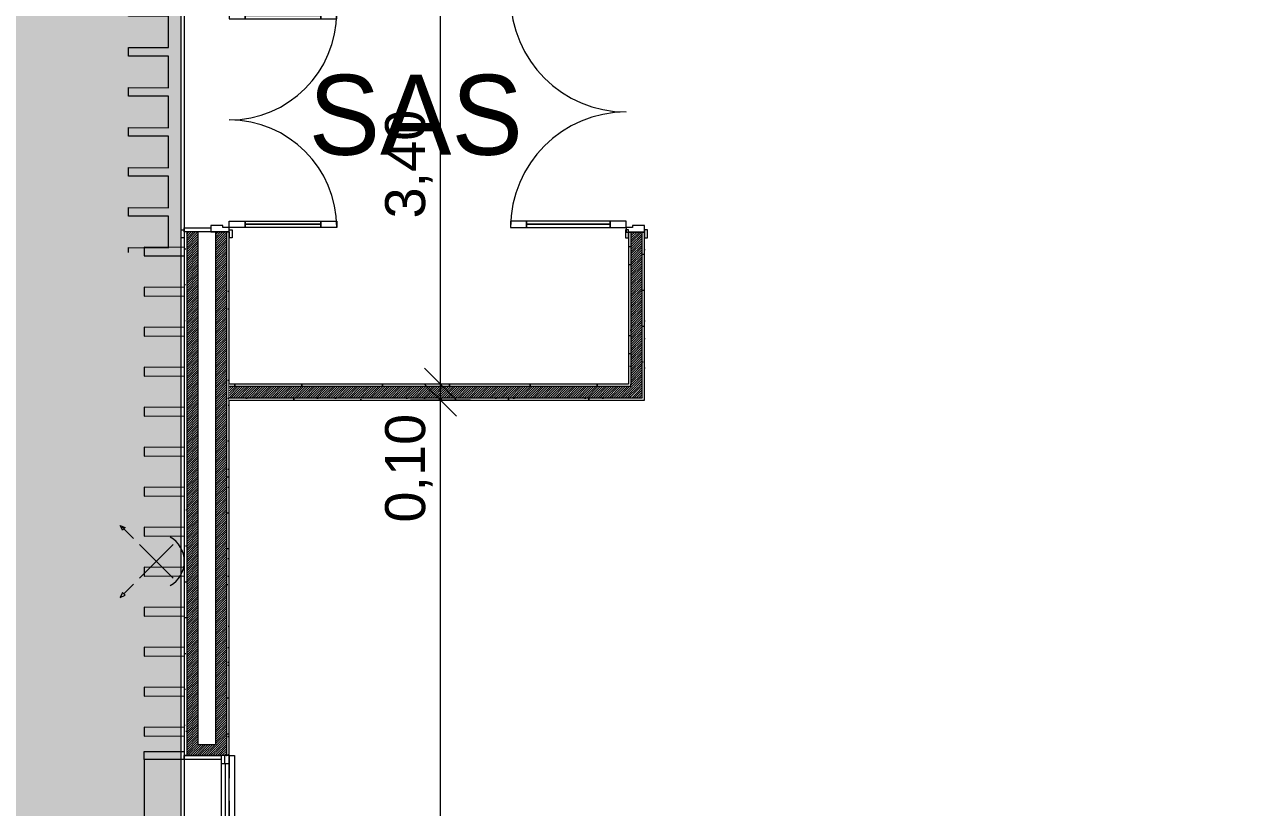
# Model space of a CAD drawing. Header units: millimetres. Extents: x -284281 to 1648660, y -821378 to -151356.
# Drawn here: x 436925 to 444506, y -234850 to -229954 of the extents above; entities that cross this region are included whole.
import ezdxf

# ---------------------------------------------------------------- set-up
doc = ezdxf.new("R2010")
doc.units = ezdxf.units.MM
doc.header["$MEASUREMENT"] = 0
doc.set_wipeout_variables(frame=1)
doc.linetypes.add('Traits', pattern=[282.222223, 141.111112, -141.111112])
doc.linetypes.add('Wipeout_Contour', pattern=[1000, 0, -1000])
for name, color, linetype in [('Cotations - 1_100', 7, 'Continuous'), ('Fenêtres ARCHICAD', 7, 'Continuous'), ('Hachure', 7, 'Continuous'), ('Nouveau_0', 7, 'Continuous'), ('Portes ARCHICAD', 7, 'Continuous'), ('Sols_ Dalles', 7, 'Continuous'), ('Structure - Murs extérieurs', 7, 'Continuous')]:
    doc.layers.add(name, color=color, linetype=linetype)
doc.styles.add('STYLE_GENERE_1', font='AGENCYR.TTF')
doc.styles.add('STYLE_GENERE_2', font='arial.ttf')
doc.dimstyles.new('STYLE_GENERE__2', dxfattribs={"dimtxt": 250, "dimasz": 190, "dimexe": 0.18, "dimexo": 0.0625, "dimgap": 0, "dimtad": 1, "dimlfac": 0.001, "dimzin": 0, "dimdsep": 46, "dimtxsty": 'STYLE_GENERE_2', "dimblk": 'ARROWHEAD_6', "dimblk1": 'ARROWHEAD_6', "dimblk2": 'ARROWHEAD_6', "dimcen": 0.09, "dimse1": 1, "dimse2": 1, "dimclrd": 7, "dimclre": 7, "dimclrt": 7, "dimazin": 0, "dimtfac": 1, "dimtdec": 4, "dimtmove": 0, "dimatfit": 3, "dimfxl": 1, "dimtolj": 1, "dimtzin": 0, "dimarcsym": 0})
pattern_1 = [(45, (0, 175), (-55.684659, 55.684659), [0, -52.5, 0, -78.75]), (110, (175, 175), (74.000794, 26.934086), [0, -38.5, 0, -66.5])]
pattern_2 = [(45, (0, 0), (-7.07106781, 7.07106781), [])]
pattern_3 = [(0, (0, 0), (0, 300), [])]

# ---------------------------------------------------------------- blocks, each defined once
blk = doc.blocks.new('Dalle_30_2', base_point=(380203, -171995.6))
at = {"layer": 'Sols_ Dalles', "linetype": 'Continuous', "lineweight": 0, "true_color": 0x2e271c}
blk.add_hatch(color=250, dxfattribs=at).paths.add_polyline_path([(380203, -171995.6), (380203, -230015.6), (380203, -260810.6), (415474.6, -260810.6), (415474.6, -260795.6), (415474.6, -258650), (415474.6, -258010.6), (415474.6, -222495.6), (405655.1, -222495.6), (405655.1, -218295.6), (415454.1, -218295.6), (415454.1, -204495.6), (412055.1, -204495.6), (412055.1, -201780.6), (412055.1, -189810.6), (436505.1, -189810.6), (436505.1, -253395.6), (436505.1, -253415.6), (437905.1, -253415.6), (437905.1, -253395.6), (437905.1, -188410.6), (410655.1, -188410.6), (410655.1, -200380.6), (410655.1, -205895.6), (414054.1, -205895.6), (414054.1, -216895.6), (404255.1, -216895.6), (404255.1, -223895.6), (414054.1, -223895.6), (414054.1, -258650), (414054.1, -259410.6), (382689.7, -259410.6), (381560.2, -259410.6), (381560.2, -231415.6), (381560.2, -173395.6), (462925.6, -173395.6), (462925.6, -253415.6), (464325.6, -253415.6), (464325.6, -171995.6)])
at = {"layer": 'Sols_ Dalles', "color": 250, "linetype": 'Continuous', "lineweight": 5, "true_color": 0x1f1f1f, "flags": 128}
blk.add_lwpolyline([(437905.1, -253395.6), (437905.1, -188410.6), (410655.1, -188410.6), (410655.1, -200380.6), (410655.1, -205895.6), (414054.1, -205895.6), (414054.1, -216895.6), (404255.1, -216895.6), (404255.1, -223895.6), (414054.1, -223895.6), (414054.1, -258650)], dxfattribs=at)
blk = doc.blocks.new('Fenêtre 25_2')
at = {"layer": 'Fenêtres ARCHICAD', "color": 7, "linetype": 'Continuous', "lineweight": 5}
for p, q in [((-775, 480), (-825, 480)), ((-825, 480), (-825, 230)), ((-775, 480), (775, 480)), ((-775, 230), (-775, 480)), ((825, 480), (775, 480)), ((775, 480), (775, 230)), ((825, 230), (825, 480)), ((-825, 230), (-775, 230)), ((-825, 230), (-800, 230)), ((-825, 230), (-800, 230)), ((-775, 230), (-800, 230)), ((-800, 230), (-800, 0)), ((-800, 215), (-800, 230)), ((-800, 215), (-800, 230)), ((-775, 0), (-775, 230)), ((800, 230), (775, 230)), ((775, 230), (775, 0)), ((775, 230), (825, 230)), ((800, 0), (800, 230)), ((800, 215), (800, 230)), ((800, 215), (800, 230)), ((800, 230), (825, 230)), ((800, 230), (825, 230)), ((-800, 145), (-800, 215)), ((-800, 145), (-800, 215)), ((-800, 145), (-800, 215)), ((-800, 145), (-800, 215)), ((800, 145), (800, 215)), ((800, 145), (800, 215)), ((800, 145), (800, 215)), ((800, 145), (800, 215)), ((-800, 35), (-800, 145)), ((-800, 35), (-800, 145)), ((-800, 35), (-800, 145)), ((-800, 35), (-800, 145)), ((800, 35), (800, 145)), ((800, 35), (800, 145)), ((800, 35), (800, 145)), ((800, 35), (800, 145)), ((-800, 0), (-800, 35)), ((-800, 0), (-800, 35)), ((-800, 0), (-775, 0)), ((-800, -35), (-800, 0)), ((-800, -35), (-800, 0)), ((775, 0), (800, 0)), ((800, 0), (800, 35)), ((800, 0), (800, 35)), ((800, -35), (800, 0)), ((800, -35), (800, 0)), ((-800, -20), (800, -20)), ((-800, -50), (-800, -35)), ((-800, -50), (-800, -35)), ((-800, -50), (-800, -83.3)), ((800, -50), (800, -35)), ((800, -50), (800, -35)), ((800, -83.3), (800, -50)), ((-800, -83.3), (800, -83.3))]:
    blk.add_line(p, q, dxfattribs=at)
at = {"layer": 'Fenêtres ARCHICAD', "color": 7, "linetype": 'Traits', "lineweight": 5}
blk.add_line((-800, -50), (800, -50), dxfattribs=at)
at = {"color": 254, "linetype": 'Wipeout_Contour', "lineweight": 0, "ltscale": 3003.33026}
blk.add_wipeout([(-750, 0), (-750, -50), (750, -50), (750, 0)], dxfattribs=at).dxf.layer = 'Fenêtres ARCHICAD'
at = {"layer": 'Fenêtres ARCHICAD', "color": 7, "linetype": 'Continuous', "lineweight": 5}
for p, q in [((-800, 0), (-750, 0)), ((-750, 0), (-750, -50)), ((-750, 0), (750, 0)), ((750, -50), (750, 0)), ((750, 0), (800, 0)), ((-750, -50), (-800, -50)), ((-750, -25), (750, -25)), ((750, -50), (-750, -50)), ((800, -50), (750, -50))]:
    blk.add_line(p, q, dxfattribs=at)
blk = doc.blocks.new('Porte double 25')
at = {"layer": 'Portes ARCHICAD', "color": 7, "linetype": 'Continuous', "lineweight": 5}
for p, q in [((-672, 672), (-672, 572)), ((-632, 672), (-672, 672)), ((-632, 572), (-632, 672)), ((632, 572), (632, 672)), ((632, 672), (672, 672)), ((672, 672), (672, 572)), ((-672, 572), (-632, 572)), ((-652, 572), (-652, 100)), ((672, 572), (632, 572)), ((652, 572), (652, 100)), ((-632, 100), (-672, 100)), ((-672, 100), (-672, 0)), ((-632, 0), (-632, 100)), ((632, 0), (632, 100)), ((632, 100), (672, 100)), ((672, 100), (672, 0)), ((-737, 0), (-737, 19)), ((-737, 19), (-687, 19)), ((-687, 0), (-737, 0)), ((-700, 0), (-737, 0)), ((-700, 0), (-737, 0)), ((-672, 0), (-700, 0)), ((-700, 0), (-700, -115)), ((-700, 0), (-700, -15)), ((-700, 0), (-700, -15)), ((-687, 19), (-687, 0)), ((-672, -40), (-672, 0)), ((-672, 0), (-632, 0)), ((672, 0), (632, 0)), ((700, 0), (672, 0)), ((672, 0), (672, -40)), ((687, 19), (737, 19)), ((687, 0), (687, 19)), ((737, 0), (687, 0)), ((700, -115), (700, 0)), ((700, 0), (700, -15)), ((700, 0), (700, -15)), ((700, 0), (737, 0)), ((700, 0), (737, 0)), ((737, 19), (737, 0)), ((-700, -15), (-700, -85)), ((-700, -15), (-700, -85)), ((-660, -40), (-672, -40)), ((-660, -115), (-660, -40)), ((672, -40), (660, -40)), ((660, -40), (660, -115)), ((700, -15), (700, -85)), ((700, -15), (700, -85)), ((-700, -85), (-700, -115)), ((-700, -85), (-700, -115)), ((-700, -280), (-700, -115)), ((-700, -115), (-675, -115)), ((-700, -115), (-660, -115)), ((-700, -115), (-700, -195)), ((-700, -115), (-700, -195)), ((-675, -115), (-675, -280)), ((660, -115), (700, -115)), ((675, -280), (675, -115)), ((675, -115), (700, -115)), ((700, -85), (700, -115)), ((700, -85), (700, -115)), ((700, -115), (700, -280)), ((700, -115), (700, -195)), ((700, -115), (700, -195)), ((-700, -195), (-700, -265)), ((-700, -195), (-700, -265)), ((700, -195), (700, -265)), ((700, -195), (700, -265)), ((-737, -299), (-737, -280)), ((-737, -280), (-687, -280)), ((-700, -280), (-737, -280)), ((-700, -280), (-737, -280)), ((-687, -299), (-737, -299)), ((-700, -265), (-700, -280)), ((-700, -265), (-700, -280)), ((-675, -280), (-700, -280)), ((-687, -280), (-687, -299)), ((700, -280), (675, -280)), ((687, -280), (737, -280)), ((687, -299), (687, -280)), ((737, -299), (687, -299)), ((700, -265), (700, -280)), ((700, -265), (700, -280)), ((700, -280), (737, -280)), ((700, -280), (737, -280)), ((737, -280), (737, -299))]:
    blk.add_line(p, q, dxfattribs=at)
at = {"layer": 'Portes ARCHICAD', "color": 7, "linetype": 'Continuous', "lineweight": 5, "flags": 128}
for points in [[(-672, 572), (-672, 100), (-652, 100), (-652, 572)], [(-652, 572), (-652, 100), (-632, 100), (-632, 572)], [(652, 572), (652, 100), (632, 100), (632, 572)], [(672, 572), (672, 100), (652, 100), (652, 572)]]:
    blk.add_lwpolyline(points, close=True, dxfattribs=at)
at = {"layer": 'Portes ARCHICAD', "color": 7, "linetype": 'Continuous', "lineweight": 5}
for centre, start, end in [((-672, 0), 0, 90), ((672, 0), 90, 180)]:
    blk.add_arc(centre, 672, start, end, dxfattribs=at)
blk = doc.blocks.new('Mur_178_2', base_point=(437925.1, -253395.6))
at = {"color": 254, "linetype": 'Wipeout_Contour', "lineweight": 0, "ltscale": 1984032.80696492}
blk.add_wipeout([(437925.1, -234524.9), (437940.1, -234524.9), (437940.1, -231252.4), (437925.1, -231252.4)], dxfattribs=at)
at = {"color": 254, "linetype": 'Wipeout_Contour', "lineweight": 0, "ltscale": 1984968.760278786}
blk.add_wipeout([(438190.1, -231252.4), (438190.1, -234524.9), (438205.1, -234524.9), (438205.1, -231252.4)], dxfattribs=at)
at = {"linetype": 'Continuous', "lineweight": 5, "true_color": 0x5f5f5f}
h = blk.add_hatch(dxfattribs=at)
h.set_pattern_fill('ENDUIT_0002', color=251, style=0, pattern_type=2)
h.set_pattern_definition(pattern_1)
h.paths.add_polyline_path([(437925.1, -234524.9), (437940.1, -234524.9), (437940.1, -231252.4), (437925.1, -231252.4)])
h = blk.add_hatch(dxfattribs=at)
h.set_pattern_fill('ENDUIT_0002', color=251, style=0, pattern_type=2)
h.set_pattern_definition(pattern_1)
h.paths.add_polyline_path([(438190.1, -231252.4), (438190.1, -234524.9), (438205.1, -234524.9), (438205.1, -231252.4)])
at = {"color": 254, "linetype": 'Wipeout_Contour', "lineweight": 0, "ltscale": 1984149.857285752}
blk.add_wipeout([(437940.1, -231252.4), (437940.1, -234524.9), (438010.1, -234454.9), (438010.1, -231252.4)], dxfattribs=at)
at = {"linetype": 'Continuous', "lineweight": 5, "true_color": 0x5f5f5f}
h = blk.add_hatch(dxfattribs=at)
h.set_pattern_fill('BRIQUES_TERRE_CUITE__INT_94', color=251, style=0, pattern_type=2)
h.set_pattern_definition(pattern_2)
h.paths.add_polyline_path([(437940.1, -231252.4), (437940.1, -234524.9), (438010.1, -234454.9), (438010.1, -231252.4)])
at = {"color": 7, "linetype": 'Continuous', "lineweight": 5}
for p, q in [((437925.1, -231252.4), (437925.1, -231289.4)), ((437940.1, -231252.4), (437925.1, -231252.4))]:
    blk.add_line(p, q, dxfattribs=at)
at = {"color": 254, "linetype": 'Wipeout_Contour', "lineweight": 0, "ltscale": 1984434.70053966}
blk.add_wipeout([(438010.1, -231252.4), (438010.1, -234454.9), (438120.1, -234454.9), (438120.1, -231252.4)], dxfattribs=at)
at = {"color": 7, "linetype": 'Continuous', "lineweight": 5}
blk.add_line((438010.1, -231252.4), (437940.1, -231252.4), dxfattribs=at)
at = {"color": 254, "linetype": 'Wipeout_Contour', "lineweight": 0, "ltscale": 1984818.647303862}
blk.add_wipeout([(438120.1, -231252.4), (438120.1, -234524.9), (438190.1, -234524.9), (438190.1, -231252.4)], dxfattribs=at)
at = {"linetype": 'Continuous', "lineweight": 5, "true_color": 0x5f5f5f}
h = blk.add_hatch(dxfattribs=at)
h.set_pattern_fill('BRIQUES_TERRE_CUITE__INT_94', color=251, style=0, pattern_type=2)
h.set_pattern_definition(pattern_2)
h.paths.add_polyline_path([(438120.1, -231252.4), (438120.1, -234524.9), (438190.1, -234524.9), (438190.1, -231252.4)])
at = {"color": 7, "linetype": 'Continuous', "lineweight": 5}
for p, q in [((438090.1, -231252.4), (438010.1, -231252.4)), ((438120.1, -231252.4), (438090.1, -231252.4)), ((438190.1, -231252.4), (438120.1, -231252.4)), ((438190.1, -234524.9), (438190.1, -231252.4)), ((438205.1, -231252.4), (438190.1, -231252.4)), ((438205.1, -231252.4), (438205.1, -231289.4)), ((438205.1, -234524.9), (438190.1, -234524.9))]:
    blk.add_line(p, q, dxfattribs=at)
at = {"color": 7, "linetype": 'Continuous', "lineweight": 5, "flags": 128}
blk.add_lwpolyline([(438205.1, -234524.9), (438205.1, -231252.4)], dxfattribs=at)
at = {"layer": 'Portes ARCHICAD', "color": 7, "linetype": 'Continuous', "lineweight": 5, "zscale": 1000, "rotation": 270}
blk.add_blockref('Porte double 25', (438205.1, -230552.4), dxfattribs=at)
at = {"color": 254, "linetype": 'Wipeout_Contour', "lineweight": 0, "ltscale": 1987444.921590383}
blk.add_wipeout([(438010.1, -234454.9), (437940.1, -234524.9), (438120.1, -234524.9), (438120.1, -234454.9)], dxfattribs=at)
at = {"linetype": 'Continuous', "lineweight": 5, "true_color": 0x5f5f5f}
h = blk.add_hatch(dxfattribs=at)
h.set_pattern_fill('BRIQUES_TERRE_CUITE__INT_94', color=251, style=0, pattern_type=2)
h.set_pattern_definition(pattern_2)
h.paths.add_polyline_path([(438010.1, -234454.9), (437940.1, -234524.9), (438120.1, -234524.9), (438120.1, -234454.9)])
at = {"color": 7, "linetype": 'Continuous', "lineweight": 5}
for p, q in [((437940.1, -231252.4), (437940.1, -234524.9)), ((438010.1, -231252.4), (438010.1, -234454.9)), ((438120.1, -231252.4), (438120.1, -234454.9)), ((438010.1, -234454.9), (438120.1, -234454.9)), ((437925.1, -234499.9), (437925.1, -234524.9)), ((437940.1, -234524.9), (437925.1, -234524.9)), ((438010.1, -234524.9), (437940.1, -234524.9)), ((438010.1, -234524.9), (437940.1, -234524.9)), ((438120.1, -234524.9), (438010.1, -234524.9)), ((438120.1, -234524.9), (438010.1, -234524.9)), ((438155.1, -234524.9), (438120.1, -234524.9)), ((438190.1, -234524.9), (438155.1, -234524.9))]:
    blk.add_line(p, q, dxfattribs=at)
at = {"color": 7, "linetype": 'Continuous', "lineweight": 5, "flags": 128}
blk.add_lwpolyline([(437925.1, -231252.4), (437925.1, -234524.9)], dxfattribs=at)
at = {"layer": 'Fenêtres ARCHICAD', "color": 7, "linetype": 'Continuous', "lineweight": 5, "xscale": -1, "zscale": 1000, "rotation": 90}
blk.add_blockref('Fenêtre 25_2', (438155.1, -235324.9), dxfattribs=at)
blk = doc.blocks.new('Mur_316_2', base_point=(438205.1, -232288.4))
at = {"color": 254, "linetype": 'Wipeout_Contour', "lineweight": 0, "ltscale": 1494427.952976932}
blk.add_wipeout([(440700.3, -232203.4), (440715.3, -232218.4), (440715.3, -232203.4)], dxfattribs=at).dxf.layer = 'Structure - Murs extérieurs'
at = {"color": 254, "linetype": 'Wipeout_Contour', "lineweight": 0, "ltscale": 1494772.424754761}
blk.add_wipeout([(440785.3, -232288.4), (440800.3, -232303.4), (440800.3, -232288.4)], dxfattribs=at).dxf.layer = 'Structure - Murs extérieurs'
at = {"layer": 'Structure - Murs extérieurs', "linetype": 'Continuous', "lineweight": 5, "true_color": 0x5f5f5f}
h = blk.add_hatch(dxfattribs=at)
h.set_pattern_fill('ENDUIT_0002', color=251, style=0, pattern_type=2)
h.set_pattern_definition(pattern_1)
h.paths.add_polyline_path([(440700.3, -232203.4), (440715.3, -232218.4), (440715.3, -232203.4)])
h = blk.add_hatch(dxfattribs=at)
h.set_pattern_fill('ENDUIT_0002', color=251, style=0, pattern_type=2)
h.set_pattern_definition(pattern_1)
h.paths.add_polyline_path([(440785.3, -232288.4), (440800.3, -232303.4), (440800.3, -232288.4)])
at = {"color": 254, "linetype": 'Wipeout_Contour', "lineweight": 0, "ltscale": 1494611.69927519}
blk.add_wipeout([(440715.3, -232218.4), (440785.3, -232288.4), (440785.3, -232218.4)], dxfattribs=at).dxf.layer = 'Structure - Murs extérieurs'
at = {"layer": 'Structure - Murs extérieurs', "linetype": 'Continuous', "lineweight": 5, "true_color": 0x5f5f5f}
h = blk.add_hatch(dxfattribs=at)
h.set_pattern_fill('BRIQUES_TERRE_CUITE__INT_94', color=251, style=0, pattern_type=2)
h.set_pattern_definition(pattern_2)
h.paths.add_polyline_path([(440715.3, -232218.4), (440785.3, -232288.4), (440785.3, -232218.4)])
at = {"color": 254, "linetype": 'Wipeout_Contour', "lineweight": 0, "ltscale": 1988128.388220654}
blk.add_wipeout([(440700.3, -232203.4), (438205.1, -232203.4), (438205.1, -232218.4), (440700.3, -232218.4)], dxfattribs=at).dxf.layer = 'Structure - Murs extérieurs'
at = {"color": 254, "linetype": 'Wipeout_Contour', "lineweight": 0, "ltscale": 1988437.648311737}
blk.add_wipeout([(440785.3, -232288.4), (438205.1, -232288.4), (438205.1, -232303.4), (440785.3, -232303.4)], dxfattribs=at).dxf.layer = 'Structure - Murs extérieurs'
at = {"layer": 'Structure - Murs extérieurs', "linetype": 'Continuous', "lineweight": 5, "true_color": 0x5f5f5f}
h = blk.add_hatch(dxfattribs=at)
h.set_pattern_fill('ENDUIT_0002', color=251, style=0, pattern_type=2)
h.set_pattern_definition(pattern_1)
h.paths.add_polyline_path([(440700.3, -232203.4), (438205.1, -232203.4), (438205.1, -232218.4), (440700.3, -232218.4)])
h = blk.add_hatch(dxfattribs=at)
h.set_pattern_fill('ENDUIT_0002', color=251, style=0, pattern_type=2)
h.set_pattern_definition(pattern_1)
h.paths.add_polyline_path([(440785.3, -232288.4), (438205.1, -232288.4), (438205.1, -232303.4), (440785.3, -232303.4)])
at = {"color": 254, "linetype": 'Wipeout_Contour', "lineweight": 0, "ltscale": 1494423.025594403}
blk.add_wipeout([(440700.3, -232218.4), (440715.3, -232218.4), (440700.3, -232203.4)], dxfattribs=at).dxf.layer = 'Structure - Murs extérieurs'
at = {"color": 254, "linetype": 'Wipeout_Contour', "lineweight": 0, "ltscale": 1494767.498848947}
blk.add_wipeout([(440785.3, -232303.4), (440800.3, -232303.4), (440785.3, -232288.4)], dxfattribs=at).dxf.layer = 'Structure - Murs extérieurs'
at = {"layer": 'Structure - Murs extérieurs', "linetype": 'Continuous', "lineweight": 5, "true_color": 0x5f5f5f}
h = blk.add_hatch(dxfattribs=at)
h.set_pattern_fill('ENDUIT_0002', color=251, style=0, pattern_type=2)
h.set_pattern_definition(pattern_1)
h.paths.add_polyline_path([(440700.3, -232218.4), (440715.3, -232218.4), (440700.3, -232203.4)])
h = blk.add_hatch(dxfattribs=at)
h.set_pattern_fill('ENDUIT_0002', color=251, style=0, pattern_type=2)
h.set_pattern_definition(pattern_1)
h.paths.add_polyline_path([(440785.3, -232303.4), (440800.3, -232303.4), (440785.3, -232288.4)])
at = {"color": 254, "linetype": 'Wipeout_Contour', "lineweight": 0, "ltscale": 1988234.361219191}
blk.add_wipeout([(440715.3, -232218.4), (438205.1, -232218.4), (438205.1, -232288.4), (440715.3, -232288.4)], dxfattribs=at).dxf.layer = 'Structure - Murs extérieurs'
at = {"layer": 'Structure - Murs extérieurs', "linetype": 'Continuous', "lineweight": 5, "true_color": 0x5f5f5f}
h = blk.add_hatch(dxfattribs=at)
h.set_pattern_fill('BRIQUES_TERRE_CUITE__INT_94', color=251, style=0, pattern_type=2)
h.set_pattern_definition(pattern_2)
h.paths.add_polyline_path([(440715.3, -232218.4), (438205.1, -232218.4), (438205.1, -232288.4), (440715.3, -232288.4)])
at = {"color": 254, "linetype": 'Wipeout_Contour', "lineweight": 0, "ltscale": 1494583.755069987}
blk.add_wipeout([(440715.3, -232288.4), (440785.3, -232288.4), (440715.3, -232218.4)], dxfattribs=at).dxf.layer = 'Structure - Murs extérieurs'
at = {"layer": 'Structure - Murs extérieurs', "linetype": 'Continuous', "lineweight": 5, "true_color": 0x5f5f5f}
h = blk.add_hatch(dxfattribs=at)
h.set_pattern_fill('BRIQUES_TERRE_CUITE__INT_94', color=251, style=0, pattern_type=2)
h.set_pattern_definition(pattern_2)
h.paths.add_polyline_path([(440715.3, -232288.4), (440785.3, -232288.4), (440715.3, -232218.4)])
at = {"layer": 'Structure - Murs extérieurs', "color": 7, "linetype": 'Continuous', "lineweight": 5}
for p, q in [((440715.3, -232218.4), (438205.1, -232218.4)), ((440715.3, -232218.4), (440715.3, -232203.4)), ((440785.3, -232288.4), (440785.3, -232218.4)), ((438205.1, -232288.4), (440715.3, -232288.4)), ((440715.3, -232288.4), (440785.3, -232288.4))]:
    blk.add_line(p, q, dxfattribs=at)
at = {"layer": 'Structure - Murs extérieurs', "color": 7, "linetype": 'Continuous', "lineweight": 5, "flags": 128}
for points in [[(440700.3, -232203.4), (438205.1, -232203.4)], [(438205.1, -232303.4), (440800.3, -232303.4)], [(440800.3, -232303.4), (440800.3, -232288.4)]]:
    blk.add_lwpolyline(points, dxfattribs=at)
blk = doc.blocks.new('Porte double 25_6')
at = {"layer": 'Portes ARCHICAD', "color": 7, "linetype": 'Continuous', "lineweight": 5}
for p, q in [((-722, 722), (-722, 622)), ((-682, 722), (-722, 722)), ((-682, 622), (-682, 722)), ((682, 622), (682, 722)), ((682, 722), (722, 722)), ((722, 722), (722, 622)), ((-722, 622), (-682, 622)), ((-702, 622), (-702, 100)), ((722, 622), (682, 622)), ((702, 622), (702, 100)), ((-682, 100), (-722, 100)), ((-722, 100), (-722, 0)), ((-682, 0), (-682, 100)), ((682, 0), (682, 100)), ((682, 100), (722, 100)), ((722, 100), (722, 0)), ((-737, 4), (-787, 4)), ((-787, 4), (-787, -15)), ((-722, 0), (-750, 0)), ((-750, 0), (-750, -115)), ((-737, -15), (-737, 4)), ((-722, -40), (-722, 0)), ((-722, 0), (-682, 0)), ((722, 0), (682, 0)), ((750, 0), (722, 0)), ((722, 0), (722, -40)), ((787, 4), (737, 4)), ((737, 4), (737, -15)), ((750, -115), (750, 0)), ((787, -15), (787, 4)), ((-787, -15), (-737, -15)), ((-750, -15), (-787, -15)), ((-750, -15), (-787, -15)), ((-750, -30), (-750, -15)), ((-750, -30), (-750, -15)), ((-750, -100), (-750, -30)), ((-750, -100), (-750, -30)), ((-710, -40), (-722, -40)), ((-710, -115), (-710, -40)), ((722, -40), (710, -40)), ((710, -40), (710, -115)), ((737, -15), (787, -15)), ((750, -30), (750, -15)), ((750, -30), (750, -15)), ((750, -15), (787, -15)), ((750, -15), (787, -15)), ((750, -100), (750, -30)), ((750, -100), (750, -30)), ((-737, -115), (-787, -115)), ((-787, -115), (-787, -134)), ((-750, -115), (-787, -115)), ((-750, -115), (-787, -115)), ((-787, -134), (-737, -134)), ((-750, -115), (-750, -100)), ((-750, -115), (-750, -100)), ((-750, -115), (-710, -115)), ((-737, -134), (-737, -115)), ((710, -115), (750, -115)), ((787, -115), (737, -115)), ((737, -115), (737, -134)), ((737, -134), (787, -134)), ((750, -115), (750, -100)), ((750, -115), (750, -100)), ((750, -115), (787, -115)), ((750, -115), (787, -115)), ((787, -134), (787, -115))]:
    blk.add_line(p, q, dxfattribs=at)
at = {"layer": 'Portes ARCHICAD', "color": 7, "linetype": 'Continuous', "lineweight": 5, "flags": 128}
for points in [[(-722, 622), (-722, 100), (-702, 100), (-702, 622)], [(-702, 622), (-702, 100), (-682, 100), (-682, 622)], [(702, 622), (702, 100), (682, 100), (682, 622)], [(722, 622), (722, 100), (702, 100), (702, 622)]]:
    blk.add_lwpolyline(points, close=True, dxfattribs=at)
at = {"layer": 'Portes ARCHICAD', "color": 7, "linetype": 'Continuous', "lineweight": 5}
for centre, start, end in [((-722, 0), 0, 90), ((722, 0), 90, 180)]:
    blk.add_arc(centre, 722, start, end, dxfattribs=at)
blk = doc.blocks.new('Mur_317_2', base_point=(440785.3, -232288.4))
at = {"color": 254, "linetype": 'Wipeout_Contour', "lineweight": 0, "ltscale": 1987348.073579289}
blk.add_wipeout([(440800.3, -228716.8), (440785.3, -228716.8), (440785.3, -229752.4), (440800.3, -229752.4)], dxfattribs=at).dxf.layer = 'Structure - Murs extérieurs'
at = {"color": 254, "linetype": 'Wipeout_Contour', "lineweight": 0, "ltscale": 1987124.752038128}
blk.add_wipeout([(440700.3, -228801.8), (440700.3, -229752.4), (440715.3, -229752.4), (440715.3, -228801.8)], dxfattribs=at).dxf.layer = 'Structure - Murs extérieurs'
at = {"color": 254, "linetype": 'Wipeout_Contour', "lineweight": 0, "ltscale": 1991668.183760582}
blk.add_wipeout([(440700.3, -232203.4), (440715.3, -232203.4), (440715.3, -231252.4), (440700.3, -231252.4)], dxfattribs=at).dxf.layer = 'Structure - Murs extérieurs'
at = {"color": 254, "linetype": 'Wipeout_Contour', "lineweight": 0, "ltscale": 1992048.368788931}
blk.add_wipeout([(440785.3, -232288.4), (440800.3, -232288.4), (440800.3, -231252.4), (440785.3, -231252.4)], dxfattribs=at).dxf.layer = 'Structure - Murs extérieurs'
at = {"layer": 'Structure - Murs extérieurs', "linetype": 'Continuous', "lineweight": 5, "true_color": 0x5f5f5f}
h = blk.add_hatch(dxfattribs=at)
h.set_pattern_fill('ENDUIT_0002', color=251, style=0, pattern_type=2)
h.set_pattern_definition(pattern_1)
h.paths.add_polyline_path([(440800.3, -228716.8), (440785.3, -228716.8), (440785.3, -229752.4), (440800.3, -229752.4)])
h = blk.add_hatch(dxfattribs=at)
h.set_pattern_fill('ENDUIT_0002', color=251, style=0, pattern_type=2)
h.set_pattern_definition(pattern_1)
h.paths.add_polyline_path([(440700.3, -228801.8), (440700.3, -229752.4), (440715.3, -229752.4), (440715.3, -228801.8)])
h = blk.add_hatch(dxfattribs=at)
h.set_pattern_fill('ENDUIT_0002', color=251, style=0, pattern_type=2)
h.set_pattern_definition(pattern_1)
h.paths.add_polyline_path([(440700.3, -232203.4), (440715.3, -232203.4), (440715.3, -231252.4), (440700.3, -231252.4)])
h = blk.add_hatch(dxfattribs=at)
h.set_pattern_fill('ENDUIT_0002', color=251, style=0, pattern_type=2)
h.set_pattern_definition(pattern_1)
h.paths.add_polyline_path([(440785.3, -232288.4), (440800.3, -232288.4), (440800.3, -231252.4), (440785.3, -231252.4)])
at = {"color": 254, "linetype": 'Wipeout_Contour', "lineweight": 0, "ltscale": 1987261.744458293}
blk.add_wipeout([(440715.3, -229752.4), (440785.3, -229752.4), (440785.3, -228786.8), (440715.3, -228786.8)], dxfattribs=at).dxf.layer = 'Structure - Murs extérieurs'
at = {"color": 254, "linetype": 'Wipeout_Contour', "lineweight": 0, "ltscale": 1991832.637491313}
blk.add_wipeout([(440715.3, -231252.4), (440715.3, -232218.4), (440785.3, -232218.4), (440785.3, -231252.4)], dxfattribs=at).dxf.layer = 'Structure - Murs extérieurs'
at = {"layer": 'Structure - Murs extérieurs', "linetype": 'Continuous', "lineweight": 5, "true_color": 0x5f5f5f}
h = blk.add_hatch(dxfattribs=at)
h.set_pattern_fill('BRIQUES_TERRE_CUITE__INT_94', color=251, style=0, pattern_type=2)
h.set_pattern_definition(pattern_2)
h.paths.add_polyline_path([(440715.3, -229752.4), (440785.3, -229752.4), (440785.3, -228786.8), (440715.3, -228786.8)])
h = blk.add_hatch(dxfattribs=at)
h.set_pattern_fill('BRIQUES_TERRE_CUITE__INT_94', color=251, style=0, pattern_type=2)
h.set_pattern_definition(pattern_2)
h.paths.add_polyline_path([(440715.3, -231252.4), (440715.3, -232218.4), (440785.3, -232218.4), (440785.3, -231252.4)])
at = {"layer": 'Structure - Murs extérieurs', "color": 7, "linetype": 'Continuous', "lineweight": 5}
for p, q in [((440785.3, -228786.8), (440785.3, -228716.8)), ((440715.3, -228801.8), (440715.3, -228786.8)), ((440715.3, -228801.8), (440715.3, -229752.4)), ((440785.3, -229752.4), (440785.3, -228786.8)), ((440700.3, -229752.4), (440700.3, -229715.4)), ((440715.3, -229752.4), (440700.3, -229752.4)), ((440785.3, -229752.4), (440715.3, -229752.4)), ((440800.3, -229752.4), (440785.3, -229752.4)), ((440800.3, -229752.4), (440800.3, -229715.4)), ((440700.3, -231252.4), (440700.3, -231289.4)), ((440715.3, -231252.4), (440700.3, -231252.4)), ((440715.3, -231252.4), (440715.3, -232203.4)), ((440785.3, -231252.4), (440715.3, -231252.4)), ((440785.3, -232218.4), (440785.3, -231252.4)), ((440800.3, -231252.4), (440785.3, -231252.4)), ((440800.3, -231252.4), (440800.3, -231289.4)), ((440715.3, -232218.4), (440715.3, -232203.4)), ((440785.3, -232288.4), (440785.3, -232218.4))]:
    blk.add_line(p, q, dxfattribs=at)
at = {"layer": 'Structure - Murs extérieurs', "color": 7, "linetype": 'Continuous', "lineweight": 5, "flags": 128}
for points in [[(440800.3, -229752.4), (440800.3, -228716.8)], [(440700.3, -228801.8), (440700.3, -229752.4)], [(440700.3, -231252.4), (440700.3, -232203.4)], [(440800.3, -232288.4), (440800.3, -231252.4)]]:
    blk.add_lwpolyline(points, dxfattribs=at)
at = {"layer": 'Portes ARCHICAD', "color": 7, "linetype": 'Continuous', "lineweight": 5, "zscale": 1000, "rotation": 90}
blk.add_blockref('Porte double 25_6', (440685.3, -230502.4), dxfattribs=at)
blk = doc.blocks.new('Tôle profilée 25_11')
at = {"color": 7, "linetype": 'Continuous', "lineweight": 5}
for p, q in [((0, 3272.5), (0, 3176.5)), ((-250, 3177.5), (-250, 3150)), ((0, 3176.5), (-250, 3177.5)), ((-250, 3150), (-250, 3122.5)), ((-250, 3122.5), (0, 3123.5)), ((0, 3123.5), (0, 2926.5)), ((-250, 2927.5), (-250, 2900)), ((0, 2926.5), (-250, 2927.5)), ((-250, 2900), (-250, 2872.5)), ((-250, 2872.5), (0, 2873.5)), ((0, 2873.5), (0, 2676.5)), ((-250, 2677.5), (-250, 2650)), ((0, 2676.5), (-250, 2677.5)), ((-250, 2650), (-250, 2622.5)), ((-250, 2622.5), (0, 2623.5)), ((0, 2623.5), (0, 2426.5)), ((-250, 2427.5), (-250, 2400)), ((0, 2426.5), (-250, 2427.5)), ((-250, 2400), (-250, 2372.5)), ((-250, 2372.5), (0, 2373.5)), ((0, 2373.5), (0, 2176.5)), ((-250, 2177.5), (-250, 2150)), ((0, 2176.5), (-250, 2177.5)), ((-250, 2150), (-250, 2122.5)), ((-250, 2122.5), (0, 2123.5)), ((0, 2123.5), (0, 1926.5)), ((-250, 1927.5), (-250, 1900)), ((0, 1926.5), (-250, 1927.5)), ((-250, 1900), (-250, 1872.5)), ((-250, 1872.5), (0, 1873.5)), ((0, 1873.5), (0, 1676.5)), ((-250, 1677.5), (-250, 1650)), ((0, 1676.5), (-250, 1677.5)), ((-250, 1650), (-250, 1622.5)), ((-250, 1622.5), (0, 1623.5)), ((0, 1623.5), (0, 1426.5)), ((-250, 1427.5), (-250, 1400)), ((0, 1426.5), (-250, 1427.5)), ((-250, 1400), (-250, 1372.5)), ((-250, 1372.5), (0, 1373.5)), ((0, 1373.5), (0, 1176.5)), ((-250, 1177.5), (-250, 1150)), ((0, 1176.5), (-250, 1177.5)), ((-250, 1150), (-250, 1122.5)), ((-250, 1122.5), (0, 1123.5)), ((0, 1123.5), (0, 926.5)), ((-250, 927.5), (-250, 900)), ((0, 926.5), (-250, 927.5)), ((-250, 900), (-250, 872.5)), ((-250, 872.5), (0, 873.5)), ((0, 873.5), (0, 676.5)), ((-250, 677.5), (-250, 650)), ((0, 676.5), (-250, 677.5)), ((-250, 650), (-250, 622.5)), ((-250, 622.5), (0, 623.5)), ((0, 623.5), (0, 426.5)), ((-250, 427.5), (-250, 400)), ((0, 426.5), (-250, 427.5)), ((-250, 400), (-250, 372.5)), ((-250, 372.5), (0, 373.5)), ((0, 373.5), (0, 176.5)), ((-250, 177.5), (-250, 150)), ((0, 176.5), (-250, 177.5)), ((-250, 150), (-250, 122.5)), ((-250, 122.5), (0, 123.5)), ((0, 123.5), (0, 0))]:
    blk.add_line(p, q, dxfattribs=at)
blk = doc.blocks.new('Tôle profilée 25_42')
at = {"color": 7, "linetype": 'Continuous', "lineweight": 5}
for p, q in [((-250, 1652.7), (-250, 1650)), ((-250, 1650), (-250, 1622.5)), ((-250, 1622.5), (0, 1623.5)), ((0, 1623.5), (0, 1426.5)), ((-250, 1427.5), (-250, 1400)), ((0, 1426.5), (-250, 1427.5)), ((-250, 1400), (-250, 1372.5)), ((-250, 1372.5), (0, 1373.5)), ((0, 1373.5), (0, 1176.5)), ((-250, 1177.5), (-250, 1150)), ((0, 1176.5), (-250, 1177.5)), ((-250, 1150), (-250, 1122.5)), ((-250, 1122.5), (0, 1123.5)), ((0, 1123.5), (0, 926.5)), ((-250, 927.5), (-250, 900)), ((0, 926.5), (-250, 927.5)), ((-250, 900), (-250, 872.5)), ((-250, 872.5), (0, 873.5)), ((0, 873.5), (0, 676.5)), ((-250, 677.5), (-250, 650)), ((0, 676.5), (-250, 677.5)), ((-250, 650), (-250, 622.5)), ((-250, 622.5), (0, 623.5)), ((0, 623.5), (0, 426.5)), ((-250, 427.5), (-250, 400)), ((0, 426.5), (-250, 427.5)), ((-250, 400), (-250, 372.5)), ((-250, 372.5), (0, 373.5)), ((0, 373.5), (0, 176.5)), ((-250, 177.5), (-250, 150)), ((0, 176.5), (-250, 177.5)), ((-250, 150), (-250, 122.5)), ((-250, 122.5), (0, 123.5)), ((0, 123.5), (0, 0))]:
    blk.add_line(p, q, dxfattribs=at)
blk = doc.blocks.new('Projecteur lumineux 25')
at = {"linetype": 'Continuous', "lineweight": 5, "true_color": 0x072a91}
h = blk.add_hatch(dxfattribs=at)
h.set_pattern_fill('_USER_0002', color=164, style=0, pattern_type=2)
h.set_pattern_definition(pattern_3)
h.paths.add_polyline_path([(195.4, 211.3), (211.3, 195.4), (225, 225)])
h = blk.add_hatch(dxfattribs=at)
h.set_pattern_fill('_USER_0002', color=164, style=0, pattern_type=2)
h.set_pattern_definition(pattern_3)
h.paths.add_polyline_path([(195.4, -211.3), (225, -225), (211.3, -195.4)])
at = {"color": 7, "linetype": 'Continuous', "lineweight": 5}
for p, q in [((143.5, 143.5), (203.3, 203.3)), ((106, 106), (-106, -106)), ((106, -106), (-106, 106)), ((143.5, -143.5), (203.3, -203.3))]:
    blk.add_line(p, q, dxfattribs=at)
at = {"color": 7, "linetype": 'Continuous', "lineweight": 5, "flags": 128}
for points in [[(195.4, 211.3), (211.3, 195.4), (225, 225)], [(195.4, -211.3), (211.3, -195.4), (225, -225)]]:
    blk.add_lwpolyline(points, close=True, dxfattribs=at)
at = {"color": 7, "linetype": 'Continuous', "lineweight": 5}
blk.add_arc((0, 0), 175, 120, 240, dxfattribs=at)
blk = doc.blocks.new('*D1129')
at = {"layer": 'Cotations - 1_100', "color": 7, "linetype": 'Continuous', "lineweight": 5, "transparency": 16777216}
for p, q in [((439625.9, -232403.4), (439425.9, -232203.4)), ((439713.4, -232303.4), (439338.4, -232303.4)), ((439525.9, -253115.6), (439525.9, -232303.4)), ((439425.9, -253015.6), (439625.9, -253215.6)), ((439713.4, -253115.6), (439338.4, -253115.6)), ((439525.9, -253265.6), (439525.9, -253115.6))]:
    blk.add_line(p, q, dxfattribs=at)
at = {"layer": 'Cotations - 1_100', "color": 7, "lineweight": 5, "transparency": 16777216, "char_height": 250, "attachment_point": 7, "rotation": 90, "style": 'STYLE_GENERE_2'}
for s, insert in [('\\A1;{\\pql;\\fArial|b0|i0|c0|p38;0,10}', (439475.9, -233068.5)), ('\\A1;{\\pql;\\fArial|b0|i0|c0|p38;20,81}', (439475.9, -243469.5))]:
    blk.add_mtext(s, dxfattribs=dict(at, insert=insert))
blk = doc.blocks.new('ARROWHEAD_6')
at = {"color": 0, "linetype": 'Continuous', "lineweight": 0}
for p, q in [((-0.5, -0.5), (0.5, 0.5)), ((0, 0), (-1, 0))]:
    blk.add_line(p, q, dxfattribs=at)
blk = doc.blocks.new('*D1130')
at = {"layer": 'Cotations - 1_100', "color": 7, "linetype": 'Continuous', "lineweight": 5, "transparency": 16777216}
for p, q in [((439425.9, -232103.4), (439625.9, -232303.4)), ((439713.4, -232203.4), (439338.4, -232203.4)), ((439625.9, -232403.4), (439425.9, -232203.4)), ((439525.9, -232303.4), (439525.9, -232203.4)), ((439713.4, -232303.4), (439338.4, -232303.4))]:
    blk.add_line(p, q, dxfattribs=at)
blk = doc.blocks.new('*D1131')
at = {"layer": 'Cotations - 1_100', "color": 7, "linetype": 'Continuous', "lineweight": 5, "transparency": 16777216}
for p, q in [((439625.9, -228901.8), (439425.9, -228701.8)), ((439713.4, -228801.8), (439338.4, -228801.8)), ((439525.9, -232203.4), (439525.9, -228801.8)), ((439425.9, -232103.4), (439625.9, -232303.4)), ((439713.4, -232203.4), (439338.4, -232203.4))]:
    blk.add_line(p, q, dxfattribs=at)
at = {"layer": 'Cotations - 1_100', "color": 7, "lineweight": 5, "transparency": 16777216, "char_height": 250, "attachment_point": 7, "rotation": 90, "style": 'STYLE_GENERE_2'}
for s, insert in [('\\A1;{\\pql;\\fArial|b0|i0|c0|p38;0,10}', (439475.9, -229566.9)), ('\\A1;{\\pql;\\fArial|b0|i0|c0|p38;3,40}', (439475.9, -231167.7))]:
    blk.add_mtext(s, dxfattribs=dict(at, insert=insert))

msp = doc.modelspace()

# ---------------------------------------------------------------- block references
at = {"layer": 'Sols_ Dalles', "color": 250, "linetype": 'Continuous', "lineweight": 5, "true_color": 0x1f1f1f}
msp.add_blockref('Dalle_30_2', (380202.95244, -171995.57011), dxfattribs=at)

# ---------------------------------------------------------------- next in the draw order: block references
at = {"color": 7, "lineweight": 5}
msp.add_blockref('Mur_178_2', (437925.06106, -253395.57129), dxfattribs=at)

# ---------------------------------------------------------------- next in the draw order: block references
at = {"color": 7, "linetype": 'Continuous', "lineweight": 5, "xscale": -1, "zscale": 1000, "rotation": 180}
msp.add_blockref('Tôle profilée 25_42', (437825.55265, -229726.92464), dxfattribs=at)
at = {"color": 7, "linetype": 'Continuous', "lineweight": 5, "zscale": 1000}
msp.add_blockref('Tôle profilée 25_11', (437925.06106, -234524.86948), dxfattribs=at)
at = {"color": 7, "linetype": 'Continuous', "lineweight": 5, "zscale": 1000, "rotation": 180}
msp.add_blockref('Projecteur lumineux 25', (437750.06106, -233310.57129), dxfattribs=at)
at = {"layer": 'Structure - Murs extérieurs', "color": 211, "lineweight": 5, "true_color": 0xfe55ff}
msp.add_blockref('Mur_316_2', (438205.06106, -232288.387), dxfattribs=at)

# ---------------------------------------------------------------- next in the draw order: block references
msp.add_blockref('Mur_317_2', (440785.32439, -232288.387), dxfattribs=at)

# ---------------------------------------------------------------- next in the draw order: dimensions: what is measured, and where the dimension line sits
at = {"layer": 'Cotations - 1_100', "color": 7, "linetype": 'Continuous', "lineweight": 5}
for base, p1, p2, picture, middle in [((439525.87264, -228801.76301), (439452.69272, -232203.387), (439452.69272, -228801.76301), '*D1131', (439350.87264, -230843.01375)), ((439525.87264, -232203.387), (439502.69272, -232303.387), (439452.69272, -232203.387), '*D1130', (439350.87264, -232743.82575)), ((439525.87264, -232303.387), (438205.06106, -253115.57129), (439502.69272, -232303.387), '*D1129', (439350.87264, -243049.47918))]:
    dim = msp.add_linear_dim(base=base, p1=p1, p2=p2, angle=90, dimstyle='STYLE_GENERE__2', dxfattribs=at)
    dim.commit()
    dim.dimension.update_dxf_attribs({"geometry": picture, "text_midpoint": middle, "dimtype": 160, "text_rotation": 90})

# ---------------------------------------------------------------- next in the draw order: linework, layer by layer
at = {"layer": 'Nouveau_0', "color": 7, "linetype": 'Continuous', "lineweight": 5}
msp.add_lwpolyline([(462925.55265, -173395.57011), (462925.55265, -253395.57011), (437925.55265, -253395.57011), (437925.55265, -173395.57011)], close=True, dxfattribs=at)

# ---------------------------------------------------------------- next in the draw order: texts
at = {"layer": 'Hachure', "color": 250, "linetype": 'Continuous', "lineweight": 5, "true_color": 0x1f1f1f, "insert": (439370.78767, -230523.48026), "char_height": 500, "attachment_point": 5, "style": 'STYLE_GENERE_1'}
msp.add_mtext('\\A1;{\\pqc;\\fAgency FB|b0|i0|c0|p34;SAS}', dxfattribs=at)

doc.saveas('drawing.dxf')
